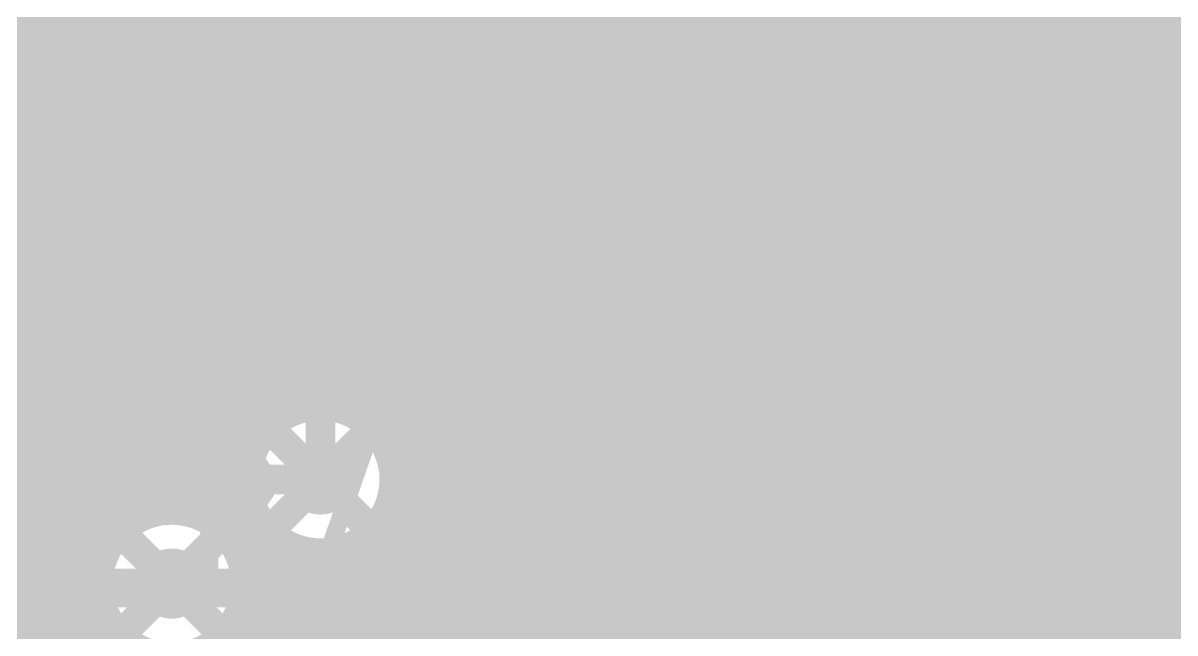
# Model space of a CAD drawing. Extents: x -3 to 92, y -53 to 125.
# Drawn here: x 30.22 to 40.06, y 105.24 to 110.45 of the extents above; entities that cross this region are included whole.
import ezdxf

# ---------------------------------------------------------------- set-up
doc = ezdxf.new("R2010")
doc.units = 0
doc.header["$MEASUREMENT"] = 0
doc.layers.get('0').update_dxf_attribs({"linetype": 'CONTINUOUS'})
for name, color, linetype in [('23-325-0_AST', 7, 'CONTINUOUS'), ('23-325-0_BOT', 7, 'CONTINUOUS'), ('23-325-0_DRD', 2, 'CONTINUOUS'), ('23-325-0_IN1', 4, 'CONTINUOUS'), ('23-325-0_IN2', 3, 'CONTINUOUS'), ('23-325-0_SMT', 10, 'CONTINUOUS'), ('23-325-0_SPT', 14, 'CONTINUOUS'), ('23-325-0_SST', 9, 'CONTINUOUS'), ('23-325-0_TOP', 12, 'CONTINUOUS'), ('THRUHOLE_TAP', 8, 'CONTINUOUS')]:
    doc.layers.add(name, color=color, linetype=linetype)

# ---------------------------------------------------------------- blocks, each defined once
blk = doc.blocks.new('ROUND_68')
at = {"const_width": 0.29972}
blk.add_lwpolyline([(-0.14986, 0, 1), (0.14986, 0, 1)], format="xyb", close=True, dxfattribs=at)
blk = doc.blocks.new('ROUND_78')
at = {"const_width": 0.29972}
blk.add_lwpolyline([(-0.14986, 0, 1), (0.14986, 0, 1)], format="xyb", close=True, dxfattribs=at)
blk = doc.blocks.new('RECTANGLE_7')
blk.add_solid([(0.4064, 0.4826), (0.4064, -0.4826), (-0.4064, 0.4826), (-0.4064, -0.4826)])
blk = doc.blocks.new('RECTANGLE_48')
blk.add_solid([(0.65024, 0.44958), (0.65024, -0.44958), (-0.65024, 0.44958), (-0.65024, -0.44958)])
blk = doc.blocks.new('RECTANGLE_82')
blk.add_solid([(0.29972, 0.40005), (0.29972, -0.40005), (-0.29972, 0.40005), (-0.29972, -0.40005)])
blk = doc.blocks.new('RECTANGLE_45')
blk.add_solid([(0.25019, 0.35052), (0.25019, -0.35052), (-0.25019, 0.35052), (-0.25019, -0.35052)])
blk = doc.blocks.new('ROUND_84')
at = {"const_width": 0.10033}
blk.add_lwpolyline([(-0.050164, 0, 1), (0.050164, 0, 1)], format="xyb", close=True, dxfattribs=at)

msp = doc.modelspace()

# ---------------------------------------------------------------- linework, layer by layer
at = {"layer": '23-325-0_AST'}
for points, const_width in [([(38.354, 110.7186), (42.164, 110.7186), (42.164, 107.696), (37.8206, 107.696), (37.8206, 110.1852), (38.354, 110.7186)], 0.20066), ([(34.925, 110.363), (33.401, 110.363), (33.401, 109.347), (35.179, 109.347), (35.179, 110.236), (35.052, 110.363), (34.925, 110.363)], 0.1524), ([(39.72306, 109.72038), (39.72306, 108.87456), (39.66464, 108.70438), (39.30904, 108.70438), (39.25062, 108.87456), (39.25062, 109.72038)], 0.1524), ([(40.56126, 108.70438), (40.08882, 108.70438), (40.56126, 109.38256), (40.56126, 109.5502), (40.50284, 109.72038), (40.14724, 109.72038), (40.08882, 109.5502)], 0.1524), ([(32.1945, 107.1245), (35.1155, 107.1245), (35.1155, 108.7628), (32.1945, 108.7628), (32.1945, 107.1245)], 0.1524), ([(32.7025, 107.87126), (33.0581, 107.87126), (33.17748, 108.0389), (33.17748, 108.20908), (33.0581, 108.37926), (32.7025, 108.37926), (32.7025, 107.36326)], 0.1524), ([(33.95726, 107.87126), (33.60166, 107.87126), (33.5407, 108.0389), (33.5407, 108.20908), (33.60166, 108.37926), (33.95726, 108.37926), (34.01568, 108.20908), (34.01568, 108.0389), (33.77946, 107.36326)], 0.1524), ([(32.99968, 107.87126), (33.17748, 107.36326)], 0.1524), ([(38.354, 105.6386), (42.164, 105.6386), (42.164, 102.616), (37.8206, 102.616), (37.8206, 105.1052), (38.354, 105.6386)], 0.20066), ([(30.353, 102.743), (35.687, 102.743), (35.687, 105.537), (30.353, 105.537), (30.353, 102.743)], 0.1524)]:
    msp.add_lwpolyline(points, dxfattribs=dict(at, const_width=const_width))
at = {"layer": '23-325-0_BOT', "const_width": 0.254}
for points in [[(30.7594, 124.46), (30.7594, 106.1212)], [(30.988, 124.46), (30.988, 106.1212)], [(31.2166, 124.46), (31.2166, 106.22788)], [(31.4452, 124.46), (31.4452, 106.29138)], [(31.6738, 124.46), (31.6738, 106.26852)], [(31.9024, 124.46), (31.9024, 106.14406)], [(32.131, 124.46), (32.131, 63.6524)], [(32.3596, 124.46), (32.3596, 107.03306)], [(32.5882, 124.46), (32.5882, 107.15752)], [(32.8168, 124.46), (32.8168, 107.18038)], [(33.0454, 124.46), (33.0454, 107.11688)], [(33.274, 124.46), (33.274, 106.92384)], [(33.5026, 124.46), (33.5026, 104.5718)], [(33.7312, 124.46), (33.7312, 62.31636)], [(33.9598, 124.46), (33.9598, 62.54496)], [(34.1884, 124.46), (34.1884, 62.77356)], [(34.417, 124.46), (34.417, 63.00216)], [(34.6456, 124.46), (34.6456, 63.23076)], [(34.8742, 124.46), (34.8742, 63.41364)], [(35.1028, 124.46), (35.1028, 63.4492)], [(35.3314, 124.46), (35.3314, 63.4492)], [(35.56, 124.46), (35.56, 63.4492)], [(35.7886, 124.46), (35.7886, 63.4492)], [(36.0172, 124.46), (36.0172, 63.4492)], [(37.6174, 124.46), (37.6174, 66.88074)], [(37.846, 124.46), (37.846, 66.92392)], [(38.0746, 124.46), (38.0746, 66.88074)], [(38.3032, 124.46), (38.3032, 66.7258)], [(38.5318, 124.46), (38.5318, 73.8378)], [(38.7604, 124.46), (38.7604, 73.99274)], [(38.989, 124.46), (38.989, 74.05116)], [(30.5308, 120.9929), (30.5308, 106.1212)], [(30.3022, 120.74906), (30.3022, 106.1212)], [(39.751, 112.903), (39.751, 74.168), (38.989, 73.406)], [(39.2176, 112.56772), (39.2176, 74.27976)], [(39.2938, 112.46866), (39.2938, 74.35596)], [(36.2458, 111.01578), (36.2458, 63.4492)], [(37.3888, 110.9599), (37.3888, 66.7258)], [(36.4744, 110.7313), (36.4744, 63.4492)], [(37.1602, 110.71606), (37.1602, 63.17996)], [(36.703, 110.63478), (36.703, 63.4492)], [(36.9316, 110.6297), (36.9316, 63.38824)], [(39.2938, 110.4138), (25.3492, 110.4138)], [(39.2938, 110.1852), (25.3492, 110.1852)], [(39.2938, 109.9566), (25.3492, 109.9566)], [(39.2938, 109.728), (25.3492, 109.728)], [(39.2938, 109.4994), (25.3492, 109.4994)], [(39.2938, 109.2708), (25.3492, 109.2708)], [(39.2938, 109.0422), (25.3492, 109.0422)], [(39.2938, 108.8136), (25.3492, 108.8136)], [(39.2938, 108.585), (25.3492, 108.585)], [(39.2938, 108.3564), (25.3492, 108.3564)], [(39.2938, 108.1278), (25.3492, 108.1278)], [(39.2938, 107.8992), (25.3492, 107.8992)], [(39.2938, 107.6706), (25.3492, 107.6706)], [(39.2938, 107.442), (25.3492, 107.442)], [(39.2938, 107.2134), (25.3492, 107.2134)], [(32.30626, 106.9848), (25.3492, 106.9848)], [(39.2938, 106.9848), (33.2232, 106.9848)], [(32.1691, 106.7562), (25.4889, 106.7562)], [(39.2938, 106.7562), (33.3629, 106.7562)], [(32.13608, 106.5276), (25.52192, 106.5276)], [(39.2938, 106.5276), (33.39592, 106.5276)], [(32.18942, 106.299), (25.46858, 106.299)], [(39.2938, 106.299), (33.34258, 106.299)], [(33.274, 106.17962), (33.274, 104.73436)], [(31.06166, 106.1212), (30.226, 106.1212)], [(32.3596, 106.0704), (31.97606, 106.0704)], [(32.3596, 106.0704), (32.3596, 63.881)], [(39.2938, 106.0704), (33.16986, 106.0704)], [(32.5882, 105.94848), (32.5882, 104.6226)], [(33.0454, 105.98912), (33.0454, 104.7877)], [(39.2938, 105.8418), (32.10052, 105.8418)], [(32.8168, 105.92562), (32.8168, 104.75468)], [(31.496, 105.664), (30.226, 105.664), (29.083, 104.521), (29.083, 97.536), (27.305, 95.758), (27.305, 93.345)], [(39.2938, 105.6132), (32.12338, 105.6132)], [(39.2938, 105.3846), (32.05988, 105.3846)], [(30.41396, 105.2068), (29.5402, 104.3305)], [(31.12262, 105.156), (30.36316, 105.156)], [(31.06166, 105.2068), (30.41396, 105.2068)], [(30.5308, 105.2068), (30.5308, 89.8779)], [(30.7594, 105.2068), (30.7594, 100.74148)], [(30.988, 105.2068), (30.988, 101.08438)], [(39.2938, 105.156), (31.86684, 105.156)], [(31.9024, 105.1814), (31.9024, 100.91928)]]:
    msp.add_lwpolyline(points, dxfattribs=at)
for points in [[(32.766, 107.18292, 0.4142136), (32.13608, 106.553)], [(33.39592, 106.553, 0.4142136), (32.766, 107.18292)], [(32.13608, 106.553, 0.4142136), (32.766, 105.92308)], [(32.766, 105.92308, 0.4142136), (33.39592, 106.553)], [(31.496, 106.29392, 0.1922585), (31.06214, 106.12069)], [(32.12592, 105.664, 0.4142136), (31.496, 106.29392)], [(30.226, 106.1212, 0.1989132), (29.90271, 105.98729)], [(31.496, 105.03408, 0.4142136), (32.12592, 105.664)], [(31.06166, 105.2068, 0.1922583), (31.496, 105.03338)]]:
    msp.add_lwpolyline(points, format="xyb", dxfattribs=at)
at = {"layer": '23-325-0_DRD', "const_width": 0.254}
for points in [[(41.275, 109.855), (40.005, 108.585)], [(41.275, 108.585), (40.005, 109.855)], [(33.782, 109.728), (32.512, 108.458)], [(33.782, 108.458), (32.512, 109.728)], [(33.401, 107.188), (32.131, 105.918)], [(33.401, 105.918), (32.131, 107.188)], [(32.131, 106.299), (30.861, 105.029)], [(32.131, 105.029), (30.861, 106.299)]]:
    msp.add_lwpolyline(points, dxfattribs=at)
at = {"layer": '23-325-0_IN1', "const_width": 0.254}
for points in [[(30.2768, 124.46), (30.2768, 89.7128)], [(31.877, 124.46), (31.877, 106.16438)], [(32.1056, 124.46), (32.1056, 105.82148)], [(33.4772, 124.46), (33.4772, 109.62894)], [(33.7058, 124.46), (33.7058, 109.38256)], [(33.9344, 124.46), (33.9344, 47.9552)], [(34.163, 124.46), (34.163, 47.9552)], [(35.7632, 124.46), (35.7632, 62.90818)], [(37.592, 124.46), (37.592, 66.87058)], [(37.8206, 124.46), (37.8206, 66.92392)], [(38.0492, 124.46), (38.0492, 66.8909)], [(30.5054, 112.48898), (30.5054, 89.86774)], [(35.5346, 112.48898), (35.5346, 62.92342)], [(35.9918, 112.46866), (35.9918, 62.8523)], [(33.2486, 112.3696), (33.2486, 109.7153)], [(39.4208, 112.36706), (39.4208, 73.8632)], [(40.1066, 112.3823), (40.1066, 109.55528)], [(31.6484, 112.31372), (31.6484, 106.2736)], [(32.3342, 112.31626), (32.3342, 107.0102)], [(34.3916, 112.31372), (34.3916, 62.23)], [(39.6494, 112.2807), (39.6494, 51.0032)], [(39.878, 112.28578), (39.878, 51.0032)], [(30.734, 112.14608), (30.734, 89.91092)], [(32.5628, 112.1791), (32.5628, 109.32922)], [(32.7914, 112.14608), (32.7914, 109.6137)], [(33.02, 112.19942), (33.02, 109.71022)], [(35.306, 112.14608), (35.306, 62.90056)], [(38.2778, 112.21466), (38.2778, 66.7512)], [(39.1922, 112.21466), (39.1922, 74.0029)], [(30.9626, 112.03686), (30.9626, 105.99928)], [(31.4198, 112.09782), (31.4198, 106.28884)], [(34.6202, 112.09782), (34.6202, 62.5348)], [(35.0774, 112.03686), (35.0774, 62.83452)], [(38.5064, 112.06226), (38.5064, 73.80986)], [(38.9636, 112.06226), (38.9636, 74.03592)], [(31.1912, 112.02416), (31.1912, 106.21518)], [(34.8488, 112.02416), (34.8488, 62.71768)], [(38.735, 112.01908), (38.735, 73.98258)], [(36.2204, 111.09198), (36.2204, 62.74816)], [(37.3634, 110.91672), (37.3634, 66.69786)], [(36.449, 110.74908), (36.449, 62.58306)], [(37.1348, 110.70082), (37.1348, 62.5094)], [(36.6776, 110.63986), (36.6776, 62.31636)], [(36.9062, 110.62716), (36.9062, 62.18174)], [(72.40016, 110.4138), (21.89226, 110.4138)], [(72.25538, 110.1852), (7.85622, 110.1852)], [(72.19188, 109.9566), (8.1407, 109.9566)], [(40.26662, 109.728), (8.23722, 109.728)], [(32.6644, 109.4994), (24.22906, 109.4994)], [(40.07612, 109.4994), (33.62706, 109.4994)], [(32.54248, 109.2708), (24.35352, 109.2708)], [(40.01262, 109.2708), (33.75152, 109.2708)], [(32.51962, 109.0422), (24.37638, 109.0422)], [(40.03548, 109.0422), (33.77438, 109.0422)], [(40.1066, 108.88472), (40.1066, 51.0032)], [(32.58312, 108.8136), (24.31288, 108.8136)], [(32.5628, 108.85678), (32.5628, 107.1499)], [(33.7058, 108.8009), (33.7058, 47.9552)], [(40.1574, 108.8136), (33.71088, 108.8136)], [(32.77362, 108.585), (24.11984, 108.585)], [(86.36, 108.585), (33.51784, 108.585)], [(32.7914, 108.5723), (32.7914, 107.18292)], [(33.4772, 108.55706), (33.4772, 104.5718)], [(33.02, 108.47578), (33.02, 107.12958)], [(33.2486, 108.4707), (33.2486, 106.95686)], [(86.36, 108.3564), (20.80006, 108.3564)], [(72.81926, 108.1278), (20.92452, 108.1278)], [(72.42302, 107.8992), (20.94738, 107.8992)], [(57.2516, 107.6706), (20.88388, 107.6706)], [(57.08142, 107.442), (20.69084, 107.442)], [(57.02808, 107.2134), (5.4483, 107.2134)], [(32.30626, 106.9848), (25.3492, 106.9848)], [(57.0611, 106.9848), (33.2232, 106.9848)], [(32.1691, 106.7562), (25.4889, 106.7562)], [(57.19826, 106.7562), (33.3629, 106.7562)], [(32.13608, 106.5276), (25.52192, 106.5276)], [(64.5414, 106.5276), (33.39592, 106.5276)], [(32.18942, 106.299), (25.46858, 106.299)], [(69.85508, 106.299), (33.34258, 106.299)], [(33.2486, 106.1466), (33.2486, 104.72674)], [(31.0134, 106.0704), (27.60726, 106.0704)], [(32.3596, 106.0704), (31.97606, 106.0704)], [(32.3342, 106.09326), (32.3342, 47.9552)], [(70.19798, 106.0704), (33.16986, 106.0704)], [(32.5628, 105.9561), (32.5628, 104.5718)], [(33.02, 105.97642), (33.02, 104.76992)], [(30.89148, 105.8418), (28.10002, 105.8418)], [(63.67526, 105.8418), (32.10052, 105.8418)], [(32.7914, 105.92308), (32.7914, 104.72674)], [(30.86862, 105.6132), (28.33624, 105.6132)], [(63.5381, 105.6132), (32.12338, 105.6132)], [(32.1056, 105.50398), (32.1056, 47.9552)], [(30.93212, 105.3846), (28.4861, 105.3846)], [(59.2201, 105.3846), (32.05988, 105.3846)], [(30.9626, 105.32872), (30.9626, 101.06406)], [(31.12262, 105.156), (28.58008, 105.156)], [(58.83148, 105.156), (31.86684, 105.156)], [(31.877, 105.16108), (31.877, 100.95484)]]:
    msp.add_lwpolyline(points, dxfattribs=at)
for points in [[(40.64, 109.84992, 0.4142136), (40.01008, 109.22)], [(33.147, 109.72292, 0.4142136), (32.51708, 109.093)], [(33.77692, 109.093, 0.4142136), (33.147, 109.72292)], [(40.01008, 109.22, 0.4142136), (40.64, 108.59008)], [(32.51708, 109.093, 0.4142136), (33.147, 108.46308)], [(33.147, 108.46308, 0.4142136), (33.77692, 109.093)], [(32.766, 107.18292, 0.4142136), (32.13608, 106.553)], [(33.39592, 106.553, 0.4142136), (32.766, 107.18292)], [(32.13608, 106.553, 0.4142136), (32.766, 105.92308)], [(32.766, 105.92308, 0.4142136), (33.39592, 106.553)], [(31.496, 106.29392, 0.4142136), (30.86608, 105.664)], [(32.12592, 105.664, 0.4142136), (31.496, 106.29392)], [(30.86608, 105.664, 0.4142136), (31.496, 105.03408)], [(31.496, 105.03408, 0.4142136), (32.12592, 105.664)]]:
    msp.add_lwpolyline(points, format="xyb", dxfattribs=at)
at = {"layer": '23-325-0_IN2'}
for points, const_width in [([(20.32, 107.95), (30.226, 107.95), (33.528, 111.252), (36.83, 111.252)], 0.635), ([(24.892, 106.553), (32.766, 106.553)], 0.254)]:
    msp.add_lwpolyline(points, dxfattribs=dict(at, const_width=const_width))
at = {"layer": '23-325-0_SPT', "const_width": 0.127}
for points in [[(34.08934, 110.15472), (33.78962, 110.15472)], [(33.78962, 110.15472), (33.78962, 109.55528)], [(33.89122, 110.15472), (33.89122, 109.55528)], [(34.00552, 110.15472), (34.00552, 109.55528)], [(34.08934, 110.15472), (34.08934, 109.55528)], [(34.49066, 110.15472), (34.49066, 109.55528)], [(34.79038, 110.15472), (34.49066, 110.15472)], [(34.59226, 110.15472), (34.59226, 109.55528)], [(34.70656, 110.15472), (34.70656, 109.55528)], [(34.79038, 110.15472), (34.79038, 109.55528)], [(34.08934, 110.11408), (33.78962, 110.11408)], [(34.79038, 110.11408), (34.49066, 110.11408)], [(34.08934, 109.99978), (33.78962, 109.99978)], [(34.79038, 109.99978), (34.49066, 109.99978)], [(34.08934, 109.88548), (33.78962, 109.88548)], [(34.79038, 109.88548), (34.49066, 109.88548)], [(34.08934, 109.77118), (33.78962, 109.77118)], [(34.79038, 109.77118), (34.49066, 109.77118)], [(34.08934, 109.65688), (33.78962, 109.65688)], [(34.79038, 109.65688), (34.49066, 109.65688)], [(34.08934, 109.55528), (33.78962, 109.55528)], [(34.79038, 109.55528), (34.49066, 109.55528)]]:
    msp.add_lwpolyline(points, dxfattribs=at)
at = {"layer": '23-325-0_SST'}
for points, const_width in [([(38.354, 110.7186), (42.164, 110.7186), (42.164, 107.696), (37.8206, 107.696), (37.8206, 110.1852), (38.354, 110.7186)], 0.20066), ([(31.89478, 109.39018), (31.89478, 110.40618), (31.7754, 110.236)], 0.1524), ([(30.4546, 110.40618), (30.4546, 110.06582), (30.21838, 109.39018), (29.97962, 110.06582), (29.97962, 110.40618)], 0.1524), ([(31.2928, 110.236), (31.23438, 110.40618), (30.87878, 110.40618), (30.81782, 110.236), (30.81782, 110.06582), (30.87878, 109.89818), (31.23438, 109.89818), (31.2928, 109.728), (31.2928, 109.55782), (31.23438, 109.39018), (30.87878, 109.39018), (30.81782, 109.55782)], 0.1524), ([(32.55518, 109.39018), (32.4358, 109.55782), (32.37738, 109.728), (32.37738, 110.06582), (32.4358, 110.236), (32.55518, 110.40618), (32.67202, 110.40618), (32.7914, 110.236), (32.84982, 110.06582), (32.84982, 109.728), (32.7914, 109.55782), (32.67202, 109.39018), (32.55518, 109.39018)], 0.1524), ([(34.925, 110.363), (35.052, 110.363), (35.179, 110.236), (35.179, 109.347), (33.401, 109.347), (33.401, 110.363), (34.925, 110.363)], 0.1524), ([(32.01162, 109.39018), (31.7754, 109.39018)], 0.1524), ([(32.1945, 107.1245), (35.1155, 107.1245), (35.1155, 108.7628), (32.1945, 108.7628), (32.1945, 107.1245)], 0.1524), ([(30.55366, 107.9754), (30.90926, 107.9754), (31.0261, 108.14558), (31.0261, 108.31576), (30.90926, 108.4834), (30.55366, 108.4834), (30.55366, 107.4674)], 0.1524), ([(31.80588, 107.9754), (31.45028, 107.9754), (31.39186, 108.14558), (31.39186, 108.31576), (31.45028, 108.4834), (31.80588, 108.4834), (31.8643, 108.31576), (31.8643, 108.14558), (31.62808, 107.4674)], 0.1524), ([(30.8483, 107.9754), (31.0261, 107.4674)], 0.1524), ([(39.85006, 107.05338), (39.85006, 106.20756), (39.79164, 106.03738), (39.43604, 106.03738), (39.37762, 106.20756), (39.37762, 107.05338)], 0.1524), ([(31.81604, 106.27106), (32.17164, 106.27106), (32.29102, 106.4387), (32.29102, 106.60888), (32.17164, 106.77906), (31.81604, 106.77906), (31.81604, 105.76306)], 0.1524), ([(32.77362, 105.76306), (33.12922, 106.77906), (32.65424, 106.77906)], 0.1524), ([(33.49244, 105.9307), (33.5534, 105.76306), (33.909, 105.76306), (33.96742, 105.9307), (33.96742, 106.27106), (33.84804, 106.4387), (33.49244, 106.4387), (33.49244, 106.77906), (33.96742, 106.77906)], 0.1524), ([(32.11322, 106.27106), (32.29102, 105.76306)], 0.1524), ([(36.58616, 105.80116), (36.58616, 105.47858)], 0.1524), ([(36.72332, 105.80878), (36.72332, 105.47096)], 0.1524), ([(36.83254, 105.69956), (36.49472, 105.69956)], 0.1524), ([(38.354, 105.6386), (42.164, 105.6386), (42.164, 102.616), (37.8206, 102.616), (37.8206, 105.1052), (38.354, 105.6386)], 0.20066), ([(30.353, 102.743), (30.353, 105.537), (35.687, 105.537), (35.687, 102.743), (30.353, 102.743)], 0.1524), ([(36.82492, 105.5624), (36.50234, 105.5624)], 0.1524)]:
    msp.add_lwpolyline(points, dxfattribs=dict(at, const_width=const_width))
at = {"layer": '23-325-0_SST', "const_width": 0.1524}
for points in [[(36.6649, 105.81894, 0.4142136), (36.48456, 105.6386)], [(36.8427, 105.6386, 0.4142136), (36.6649, 105.8164)], [(36.48456, 105.6386, 0.4142136), (36.6649, 105.45826)], [(36.6649, 105.4608, 0.4142136), (36.8427, 105.6386)]]:
    msp.add_lwpolyline(points, format="xyb", dxfattribs=at)
at = {"layer": '23-325-0_TOP'}
for points, const_width in [([(62.865, 121.92), (61.087, 123.698), (51.435, 123.698), (46.355, 118.618), (46.355, 114.681), (42.291, 110.617), (40.767, 110.617), (35.814, 105.664), (31.496, 105.664)], 0.254), ([(43.18, 116.205), (43.18, 114.3), (40.132, 111.252), (36.83, 111.252), (36.83, 109.8804), (36.8554, 109.855)], 0.635), ([(36.83, 114.69878), (36.21278, 114.69878), (35.814, 114.3), (35.814, 112.395), (34.798, 111.379), (33.147, 111.379), (29.718, 107.95), (29.718, 104.267), (27.432, 101.981), (22.606, 101.981), (17.145, 107.442), (6.731, 107.442), (6.223, 107.95), (4.064, 107.95), (3.302, 107.188), (3.302, 71.628), (8.1788, 66.7512), (8.1788, 66.675)], 0.254), ([(38.735, 114.69878), (38.58768, 114.69878), (38.24478, 114.69878), (37.973, 114.427), (37.973, 113.411), (35.433, 110.871), (33.782, 110.871), (30.353, 107.442), (30.353, 104.14), (27.686, 101.473), (22.098, 101.473), (16.637, 106.934), (6.477, 106.934), (6.096, 107.315), (4.826, 107.315)], 0.254), ([(34.925, 114.69878), (34.43478, 114.69878), (33.782, 114.046), (33.782, 112.776), (29.083, 108.077), (29.083, 104.394), (27.686, 102.997), (27.305, 102.997)], 0.254), ([(30.5054, 113.31956), (30.5054, 110.14456)], 0.254), ([(30.734, 113.31956), (30.734, 110.37316)], 0.254), ([(33.3248, 112.96396), (28.76296, 108.40466)], 0.254), ([(36.83, 111.252), (36.83, 109.8804), (36.8554, 109.855)], 0.635), ([(30.2768, 111.2901), (30.2768, 109.91596)], 0.254), ([(30.7721, 110.4138), (29.39796, 110.4138)], 0.254), ([(30.5435, 110.1852), (29.16936, 110.1852)], 0.254), ([(30.3149, 109.9566), (28.94076, 109.9566)], 0.254), ([(33.147, 109.093), (33.88868, 109.83468), (33.88868, 109.855)], 0.254), ([(33.88868, 109.17428), (33.88868, 109.855)], 0.254), ([(34.3662, 107.95), (34.417, 108.0008), (34.417, 108.839), (34.68878, 109.11078), (34.68878, 109.855)], 0.254), ([(33.30956, 109.75086), (32.31896, 108.7628)], 0.254), ([(33.2486, 109.6899), (33.2486, 108.7628)], 0.254), ([(33.30956, 109.728), (33.28416, 109.728)], 0.254), ([(33.30956, 109.75086), (33.30956, 109.17428)], 0.254), ([(33.30956, 109.4994), (33.05556, 109.4994)], 0.254), ([(33.02, 109.4613), (33.02, 108.7628)], 0.254), ([(32.7914, 109.2327), (32.7914, 108.7628)], 0.254), ([(33.30956, 109.2708), (32.82696, 109.2708)], 0.254), ([(34.10712, 109.17428), (33.30956, 109.17428)], 0.254), ([(33.4772, 109.17428), (33.4772, 108.7628)], 0.254), ([(33.7058, 109.17428), (33.7058, 108.7628)], 0.254), ([(33.9344, 109.17428), (33.9344, 108.7628)], 0.254), ([(32.5628, 109.0041), (32.5628, 108.7628)], 0.254), ([(34.00806, 109.0422), (32.59836, 109.0422)], 0.254), ([(33.9598, 108.8136), (32.36976, 108.8136)], 0.254), ([(33.9598, 108.839), (33.9598, 108.7628)], 0.254), ([(33.6296, 108.7628), (32.31896, 108.7628)], 0.254), ([(33.6804, 108.7628), (33.6296, 108.7628)], 0.254), ([(33.9598, 108.7628), (33.6804, 108.7628)], 0.254), ([(32.2072, 108.6485), (30.8102, 107.2515)], 0.254), ([(32.2072, 108.585), (32.14116, 108.585)], 0.254), ([(32.2072, 108.6485), (32.2072, 107.1372)], 0.254), ([(34.3662, 107.95), (36.195, 107.95), (36.83, 108.585), (36.8554, 108.585)], 0.254), ([(32.1056, 108.5469), (32.1056, 106.1212)], 0.254), ([(31.877, 108.3183), (31.877, 106.16438)], 0.254), ([(32.2072, 108.3564), (31.91256, 108.3564)], 0.254), ([(32.2072, 108.1278), (31.68396, 108.1278)], 0.254), ([(31.6484, 108.0897), (31.6484, 106.2736)], 0.254), ([(32.2072, 107.8992), (31.45536, 107.8992)], 0.254), ([(32.766, 106.553), (32.766, 107.7722), (32.9438, 107.95)], 0.254), ([(31.4198, 107.8611), (31.4198, 106.28884)], 0.254), ([(31.1912, 107.6325), (31.1912, 106.21518)], 0.254), ([(32.2072, 107.6706), (31.22676, 107.6706)], 0.254), ([(30.9626, 107.4039), (30.9626, 105.99928)], 0.254), ([(32.2072, 107.442), (30.99816, 107.442)], 0.254), ([(30.8102, 107.2515), (30.8102, 105.3719)], 0.254), ([(32.2072, 107.2134), (30.8102, 107.2134)], 0.254), ([(32.3088, 107.1372), (32.2072, 107.1372)], 0.254), ([(32.3088, 107.1372), (32.3088, 106.9848)], 0.254), ([(32.30626, 106.9848), (30.8102, 106.9848)], 0.254), ([(32.1691, 106.7562), (30.8102, 106.7562)], 0.254), ([(32.13608, 106.5276), (30.8102, 106.5276)], 0.254), ([(32.18942, 106.299), (30.8102, 106.299)], 0.254), ([(31.0134, 106.0704), (30.8102, 106.0704)], 0.254), ([(32.30626, 106.1212), (31.9278, 106.1212)], 0.254), ([(30.89148, 105.8418), (30.8102, 105.8418)], 0.254), ([(30.86862, 105.6132), (30.8102, 105.6132)], 0.254), ([(30.93212, 105.3846), (30.8102, 105.3846)], 0.254), ([(30.9372, 105.3719), (30.8102, 105.3719)], 0.254)]:
    msp.add_lwpolyline(points, dxfattribs=dict(at, const_width=const_width))
at = {"layer": '23-325-0_TOP', "const_width": 0.254}
for points in [[(34.09442, 109.16158, 0.1989124), (33.9608, 108.839)], [(32.3088, 106.9848, 0.1914993), (32.13713, 106.553)], [(32.13608, 106.553, 0.1907829), (32.30684, 106.12175)], [(31.496, 106.29392, 0.4142136), (30.86608, 105.664)], [(31.9278, 106.1212, 0.1914993), (31.496, 106.29287)], [(30.86608, 105.664, 0.1210011), (30.93775, 105.37219)]]:
    msp.add_lwpolyline(points, format="xyb", dxfattribs=at)

# ---------------------------------------------------------------- block references
at = {"layer": '23-325-0_BOT'}
for p in [(33.147, 109.093), (32.766, 106.553), (31.496, 105.664)]:
    msp.add_blockref('ROUND_68', p, dxfattribs=at)
at = {"layer": '23-325-0_IN1'}
for p in [(33.147, 109.093), (32.766, 106.553), (31.496, 105.664)]:
    msp.add_blockref('ROUND_78', p, dxfattribs=at)
at = {"layer": '23-325-0_IN2'}
for name, p in [('ROUND_78', (33.147, 109.093)), ('ROUND_78', (32.766, 106.553)), ('ROUND_68', (31.496, 105.664))]:
    msp.add_blockref(name, p, dxfattribs=at)
at = {"layer": '23-325-0_SMT'}
for name, p in [('RECTANGLE_48', (36.8554, 109.855)), ('RECTANGLE_82', (33.88868, 109.855)), ('RECTANGLE_82', (34.68878, 109.855)), ('RECTANGLE_48', (36.8554, 108.585)), ('RECTANGLE_7', (32.9438, 107.95)), ('RECTANGLE_7', (34.3662, 107.95))]:
    msp.add_blockref(name, p, dxfattribs=at)
at = {"layer": '23-325-0_SPT'}
for name, p in [('RECTANGLE_48', (36.8554, 109.855)), ('RECTANGLE_48', (36.8554, 108.585)), ('RECTANGLE_7', (32.9438, 107.95)), ('RECTANGLE_7', (34.3662, 107.95))]:
    msp.add_blockref(name, p, dxfattribs=at)
at = {"layer": '23-325-0_TOP'}
for name, p in [('RECTANGLE_48', (36.8554, 109.855)), ('RECTANGLE_45', (33.88868, 109.855)), ('RECTANGLE_45', (34.68878, 109.855)), ('ROUND_68', (33.147, 109.093)), ('RECTANGLE_48', (36.8554, 108.585)), ('RECTANGLE_7', (32.9438, 107.95)), ('RECTANGLE_7', (34.3662, 107.95)), ('ROUND_68', (32.766, 106.553)), ('ROUND_68', (31.496, 105.664))]:
    msp.add_blockref(name, p, dxfattribs=at)
at = {"layer": 'THRUHOLE_TAP'}
for p in [(33.147, 109.093), (32.766, 106.553), (31.496, 105.664)]:
    msp.add_blockref('ROUND_84', p, dxfattribs=at)

doc.saveas('drawing.dxf')
